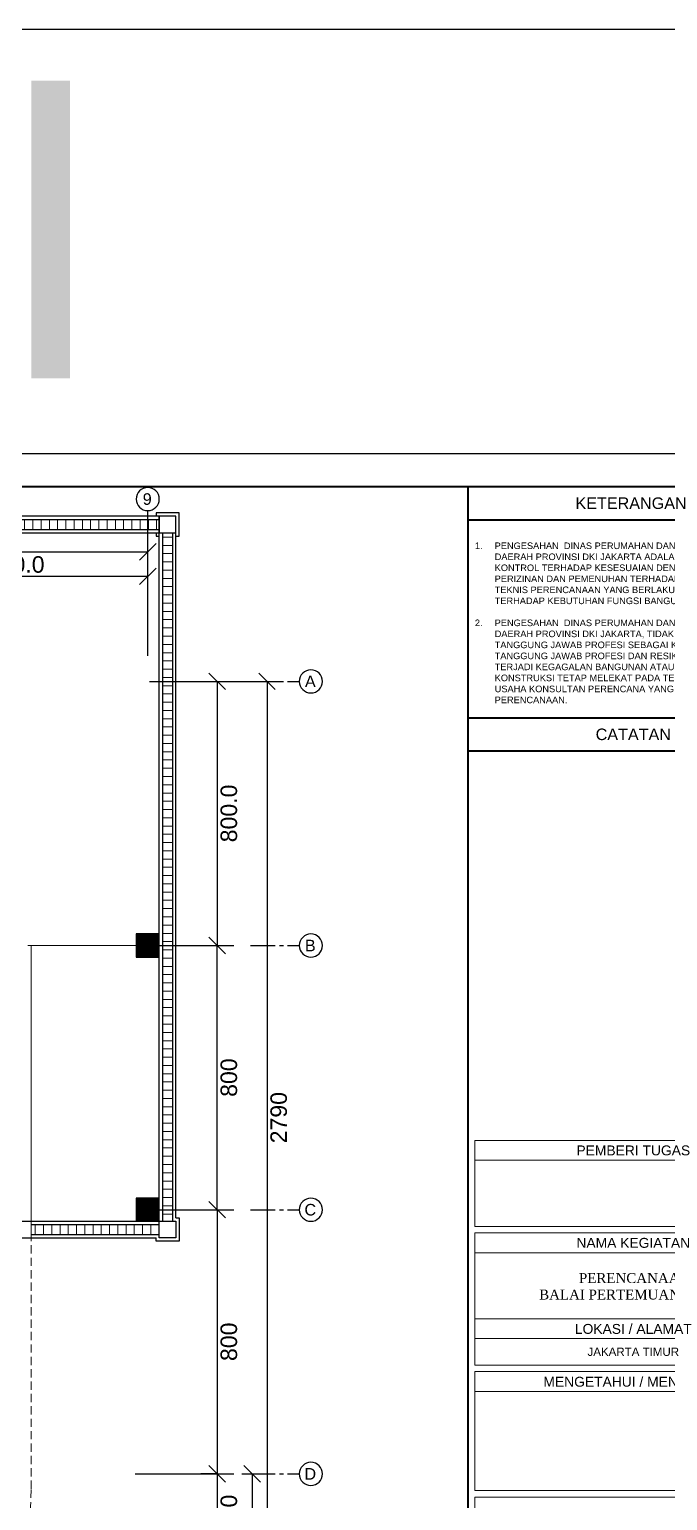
# Model space of a CAD drawing. Header units: inches. Extents: x 249 to 1192, y -18 to 440.
# Drawn here: x 476.92 to 496.26, y 248.78 to 293.34 of the extents above; entities that cross this region are included whole.
import ezdxf
from ezdxf.enums import TextEntityAlignment as Align

# ---------------------------------------------------------------- set-up
doc = ezdxf.new("R2010")
doc.units = ezdxf.units.IN
doc.header["$MEASUREMENT"] = 0
doc.linetypes.add('CENTER2', pattern=[1.125, 0.75, -0.125, 0.125, -0.125])
doc.linetypes.add('DASHED2', pattern=[0.375, 0.25, -0.125])
for name, color, linetype, lineweight in [('ARSIR BETON', 8, 'Continuous', 0), ('DIMENSI', 85, 'Continuous', 20), ('DINDING', 6, 'Continuous', 0), ('DINDING2', 137, 'Continuous', 20), ('GRS KOP', 1, 'Continuous', 40), ('KOP', 7, 'Continuous', 20), ('TEXT (KETERANGAN)', 7, 'Continuous', 25)]:
    doc.layers.add(name, color=color, linetype=linetype, lineweight=lineweight)
for name, color, linetype in [('AS', 15, 'CENTER2'), ('KOLOM', 5, 'Continuous'), ('SALURAN', 117, 'Continuous')]:
    doc.layers.add(name, color=color, linetype=linetype)
doc.styles.add('R', font='romantic.ttf')
doc.styles.add('S', font='SIMPLEX', dxfattribs={"width": 1.1})
doc.styles.get("Standard").update_dxf_attribs({"font": 'arial.ttf'})
doc.dimstyles.new('UK. GDG PERTEMUAN', dxfattribs={"dimtxt": 0.5, "dimasz": 0.5, "dimexe": 0.5, "dimexo": 0.05, "dimgap": 0.1, "dimtad": 2, "dimdec": 0, "dimlfac": 100, "dimzin": 0, "dimdsep": 46, "dimtxsty": 'Standard', "dimblk": 'OBLIQUE', "dimcen": 0.09, "dimclrd": 8, "dimclre": 256, "dimclrt": 256, "dimadec": 0, "dimazin": 0, "dimtfac": 1, "dimtdec": 0, "dimtofl": 0, "dimtmove": 0, "dimatfit": 3, "dimldrblk": 'OBLIQUE', "dimfxl": 0, "dimtolj": 1, "dimtzin": 0, "dimarcsym": 0})

# ---------------------------------------------------------------- blocks, each defined once
blk = doc.blocks.new('K1')
at = {"layer": 'ARSIR BETON'}
h = blk.add_hatch(dxfattribs=at)
h.set_pattern_fill('ANSI37', color=256, scale=0.15, style=0)
h.set_pattern_definition([(45, (258.37489, 277.120751), (-0.01325825, 0.01325825), []), (135, (258.37489, 277.120751), (-0.01325825, -0.01325825), [])])
h.paths.add_polyline_path([(259.125, 277.171), (259.125, 277.871), (258.425, 277.871), (258.425, 277.171)])
at = {"layer": 'KOLOM'}
blk.add_lwpolyline([(258.425, 277.171), (259.125, 277.171), (259.125, 277.871), (258.425, 277.871)], close=True, dxfattribs=at)
for points in [[(258.725, 277.571), (258.825, 277.471)], [(258.725, 277.471), (258.825, 277.571)]]:
    blk.add_lwpolyline(points, dxfattribs=at)
blk = doc.blocks.new('_Oblique')
at = {"color": 0, "linetype": 'ByBlock', "lineweight": -2}
blk.add_line((-0.5, -0.5), (0.5, 0.5), dxfattribs=at)
blk = doc.blocks.new('*D457')
at = {"layer": 'DEFPOINTS', "color": 0}
for p in [(480.507, 276.774), (472.507, 274.32), (480.507, 274.32)]:
    blk.add_point(p, dxfattribs=at)
at = {"layer": 'DIMENSI', "lineweight": -2}
for p, q in [((472.507, 274.37), (472.507, 277.274)), ((480.507, 274.37), (480.507, 277.274))]:
    blk.add_line(p, q, dxfattribs=at)
at = {"layer": 'DIMENSI', "color": 8, "lineweight": -2}
blk.add_line((472.507, 276.774), (480.507, 276.774), dxfattribs=at)
at = {"layer": 'DIMENSI', "color": 8, "lineweight": -2, "xscale": 0.5, "yscale": 0.5, "zscale": 0.5, "rotation": 180}
blk.add_blockref('_Oblique', (472.507, 276.774), dxfattribs=at)
at = {"layer": 'DIMENSI', "color": 8, "lineweight": -2, "xscale": 0.5, "yscale": 0.5, "zscale": 0.5}
blk.add_blockref('_Oblique', (480.507, 276.774), dxfattribs=at)
at = {"layer": 'DIMENSI', "insert": (476.507, 277.129), "char_height": 0.5, "attachment_point": 5}
blk.add_mtext('\\A1;800.0', dxfattribs=at)
blk = doc.blocks.new('NAV')
blk.add_circle((0, -0.4), 0.35)
at = {"style": 'S', "width": 0.75, "flags": 4}
blk.add_attdef('AV', text='', height=0.3, dxfattribs=at).set_placement((0, -0.4), align=Align.MIDDLE)
blk = doc.blocks.new('*D460')
at = {"layer": 'DEFPOINTS', "color": 0}
for p in [(480.507, 277.518), (429.507, 275.87), (480.507, 275.822)]:
    blk.add_point(p, dxfattribs=at)
at = {"layer": 'DIMENSI', "lineweight": -2}
for p, q in [((429.507, 275.92), (429.507, 278.018)), ((480.507, 275.872), (480.507, 278.018))]:
    blk.add_line(p, q, dxfattribs=at)
at = {"layer": 'DIMENSI', "color": 8, "lineweight": -2}
blk.add_line((429.507, 277.518), (480.507, 277.518), dxfattribs=at)
at = {"layer": 'DIMENSI', "color": 8, "lineweight": -2, "xscale": 0.5, "yscale": 0.5, "zscale": 0.5, "rotation": 180}
blk.add_blockref('_Oblique', (429.507, 277.518), dxfattribs=at)
at = {"layer": 'DIMENSI', "color": 8, "lineweight": -2, "xscale": 0.5, "yscale": 0.5, "zscale": 0.5}
blk.add_blockref('_Oblique', (480.507, 277.518), dxfattribs=at)
at = {"layer": 'DIMENSI', "insert": (455.007, 277.873), "char_height": 0.5, "attachment_point": 5}
blk.add_mtext('\\A1;5100.0', dxfattribs=at)
blk = doc.blocks.new('*D461')
at = {"layer": 'DEFPOINTS', "color": 0}
for p in [(480.507, 273.593), (480.507, 265.593), (482.61, 265.593)]:
    blk.add_point(p, dxfattribs=at)
at = {"layer": 'DIMENSI', "lineweight": -2}
for p, q in [((480.557, 273.593), (483.11, 273.593)), ((480.557, 265.593), (483.11, 265.593))]:
    blk.add_line(p, q, dxfattribs=at)
at = {"layer": 'DIMENSI', "color": 8, "lineweight": -2}
blk.add_line((482.61, 273.593), (482.61, 265.593), dxfattribs=at)
at = {"layer": 'DIMENSI', "color": 8, "lineweight": -2, "xscale": 0.5, "yscale": 0.5, "zscale": 0.5}
for p, rotation in [((482.61, 273.593), 90), ((482.61, 265.593), 270)]:
    blk.add_blockref('_Oblique', p, dxfattribs=dict(at, rotation=rotation))
at = {"layer": 'DIMENSI', "insert": (482.966, 269.593), "char_height": 0.5, "attachment_point": 5, "rotation": 90}
blk.add_mtext('\\A1;800.0', dxfattribs=at)
blk = doc.blocks.new('*D462')
at = {"layer": 'DEFPOINTS', "color": 0}
for p in [(480.507, 265.593), (482.611, 265.593), (480.507, 257.593)]:
    blk.add_point(p, dxfattribs=at)
at = {"layer": 'DIMENSI', "lineweight": -2}
for p, q in [((480.557, 265.593), (483.111, 265.593)), ((480.557, 257.593), (483.111, 257.593))]:
    blk.add_line(p, q, dxfattribs=at)
at = {"layer": 'DIMENSI', "color": 8, "lineweight": -2}
blk.add_line((482.611, 257.593), (482.611, 265.593), dxfattribs=at)
at = {"layer": 'DIMENSI', "color": 8, "lineweight": -2, "xscale": 0.5, "yscale": 0.5, "zscale": 0.5}
for p, rotation in [((482.611, 265.593), 90), ((482.611, 257.593), 270)]:
    blk.add_blockref('_Oblique', p, dxfattribs=dict(at, rotation=rotation))
at = {"layer": 'DIMENSI', "insert": (482.966, 261.593), "char_height": 0.5, "attachment_point": 5, "rotation": 90}
blk.add_mtext('\\A1;800', dxfattribs=at)
blk = doc.blocks.new('*D463')
at = {"layer": 'DEFPOINTS', "color": 0}
for p in [(480.507, 257.593), (480.073, 249.593), (482.611, 249.593)]:
    blk.add_point(p, dxfattribs=at)
at = {"layer": 'DIMENSI', "lineweight": -2}
for p, q in [((480.557, 257.593), (483.111, 257.593)), ((480.123, 249.593), (483.111, 249.593))]:
    blk.add_line(p, q, dxfattribs=at)
at = {"layer": 'DIMENSI', "color": 8, "lineweight": -2}
blk.add_line((482.611, 257.593), (482.611, 249.593), dxfattribs=at)
at = {"layer": 'DIMENSI', "color": 8, "lineweight": -2, "xscale": 0.5, "yscale": 0.5, "zscale": 0.5}
for p, rotation in [((482.611, 257.593), 90), ((482.611, 249.593), 270)]:
    blk.add_blockref('_Oblique', p, dxfattribs=dict(at, rotation=rotation))
at = {"layer": 'DIMENSI', "insert": (482.966, 253.593), "char_height": 0.5, "attachment_point": 5, "rotation": 90}
blk.add_mtext('\\A1;800', dxfattribs=at)
blk = doc.blocks.new('*D464')
at = {"layer": 'DEFPOINTS', "color": 0}
for p in [(482.611, 249.593), (480.073, 247.168), (482.611, 247.168)]:
    blk.add_point(p, dxfattribs=at)
at = {"layer": 'DIMENSI', "lineweight": -2}
for p, q in [((482.561, 249.593), (482.111, 249.593)), ((480.123, 247.168), (483.111, 247.168))]:
    blk.add_line(p, q, dxfattribs=at)
at = {"layer": 'DIMENSI', "color": 8, "lineweight": -2}
blk.add_line((482.611, 249.593), (482.611, 247.168), dxfattribs=at)
at = {"layer": 'DIMENSI', "color": 8, "lineweight": -2, "xscale": 0.5, "yscale": 0.5, "zscale": 0.5}
for p, rotation in [((482.611, 249.593), 90), ((482.611, 247.168), 270)]:
    blk.add_blockref('_Oblique', p, dxfattribs=dict(at, rotation=rotation))
at = {"layer": 'DIMENSI', "insert": (482.966, 248.38), "char_height": 0.5, "attachment_point": 5, "rotation": 90}
blk.add_mtext('\\A1;240', dxfattribs=at)
blk = doc.blocks.new('*D465')
at = {"layer": 'DEFPOINTS', "color": 0}
for p in [(481.834, 273.593), (481.834, 247.168), (484.121, 247.168)]:
    blk.add_point(p, dxfattribs=at)
at = {"layer": 'DIMENSI', "lineweight": -2}
for p, q in [((481.884, 273.593), (484.621, 273.593)), ((481.884, 247.168), (484.621, 247.168))]:
    blk.add_line(p, q, dxfattribs=at)
at = {"layer": 'DIMENSI', "color": 8, "lineweight": -2}
blk.add_line((484.121, 273.593), (484.121, 247.168), dxfattribs=at)
at = {"layer": 'DIMENSI', "color": 8, "lineweight": -2, "xscale": 0.5, "yscale": 0.5, "zscale": 0.5}
for p, rotation in [((484.121, 273.593), 90), ((484.121, 247.168), 270)]:
    blk.add_blockref('_Oblique', p, dxfattribs=dict(at, rotation=rotation))
at = {"layer": 'DIMENSI', "insert": (484.476, 260.38), "char_height": 0.5, "attachment_point": 5, "rotation": 90}
blk.add_mtext('\\A1;2790', dxfattribs=at)
blk = doc.blocks.new('*D466')
at = {"layer": 'DEFPOINTS', "color": 0}
for p in [(483.306, 249.592), (483.306, 240.593), (483.671, 240.593)]:
    blk.add_point(p, dxfattribs=at)
at = {"layer": 'DIMENSI', "lineweight": -2}
for p, q in [((483.356, 249.592), (484.171, 249.592)), ((483.356, 240.593), (484.171, 240.593))]:
    blk.add_line(p, q, dxfattribs=at)
at = {"layer": 'DIMENSI', "color": 8, "lineweight": -2}
blk.add_line((483.671, 249.592), (483.671, 240.593), dxfattribs=at)
at = {"layer": 'DIMENSI', "color": 8, "lineweight": -2, "xscale": 0.5, "yscale": 0.5, "zscale": 0.5}
for p, rotation in [((483.671, 249.592), 90), ((483.671, 240.593), 270)]:
    blk.add_blockref('_Oblique', p, dxfattribs=dict(at, rotation=rotation))
at = {"layer": 'DIMENSI', "insert": (484.026, 245.093), "char_height": 0.5, "attachment_point": 5, "rotation": 90}
blk.add_mtext('\\A1;900', dxfattribs=at)
blk = doc.blocks.new('KOP-ARS')
at = {"layer": 'GRS KOP'}
for p, q in [((83, 54), (1, 54)), ((73, 1), (73, 54)), ((73, 53), (83, 53)), ((73, 47), (83, 47)), ((73, 46), (83, 46))]:
    blk.add_line(p, q, dxfattribs=at)
at = {"layer": 'KOP'}
for p, q in [((73.2, 31.6), (73.2, 34.2)), ((82.8, 34.2), (73.2, 34.2)), ((82.8, 33.6), (73.2, 33.6)), ((82.8, 31.6), (73.2, 31.6)), ((73.2, 27.4), (73.2, 31.4)), ((82.8, 31.4), (73.2, 31.4)), ((82.8, 30.8), (73.2, 30.8)), ((82.8, 28.8), (73.2, 28.8)), ((82.8, 28.2), (73.2, 28.2)), ((82.8, 27.4), (73.2, 27.4)), ((73.2, 23.6), (73.2, 27.2)), ((82.8, 27.2), (73.2, 27.2)), ((82.8, 26.6), (73.2, 26.6)), ((82.8, 23.6), (73.2, 23.6)), ((73.2, 19.8), (73.2, 23.4)), ((82.8, 23.4), (73.2, 23.4))]:
    blk.add_line(p, q, dxfattribs=at)
blk.add_lwpolyline([(0, 0), (84, 0), (84, 55), (0, 55)], close=True, dxfattribs=at)
for s, height, p in [('KETERANGAN ', 0.35, (78, 53.5)), ('CATATAN', 0.35, (78, 46.5)), ('PEMBERI TUGAS', 0.3, (78, 33.9)), ('NAMA KEGIATAN', 0.3, (78, 31.1)), ('LOKASI / ALAMAT', 0.3, (78, 28.5)), ('JAKARTA TIMUR', 0.25, (78, 27.8)), ('MENGETAHUI / MENCATAT', 0.3, (78, 26.9))]:
    blk.add_text(s, height=height, dxfattribs=at).set_placement(p, align=Align.MIDDLE)
at = {"layer": 'KOP', "insert": (73.2, 49.875), "char_height": 0.2, "width": 9.6, "attachment_point": 4}
blk.add_mtext('\\pi-0.6,l0.6,t0.6;1.^IPENGESAHAN  DINAS PERUMAHAN DAN GEDUNG PEMERINTAH DAERAH PROVINSI DKI JAKARTA ADALAH HANYA SEBATAS KONTROL TERHADAP KESESUAIAN DENGAN REGULASI PERIZINAN DAN PEMENUHAN TERHADAP STANDAR DAN KAIDAH TEKNIS PERENCANAAN YANG BERLAKU, SERTA PEMENUHAN TERHADAP KEBUTUHAN FUNGSI BANGUNAN.\\P\\P2.^IPENGESAHAN  DINAS PERUMAHAN DAN GEDUNG PEMERINTAH DAERAH PROVINSI DKI JAKARTA, TIDAK MEMINDAHKAN TANGGUNG JAWAB PROFESI SEBAGAI KONSULTAN PERENCANA. TANGGUNG JAWAB PROFESI DAN RESIKO SANKSI APABILA TERJADI KEGAGALAN BANGUNAN ATAU KEGAGALAN PEKERJAAN KONSTRUKSI TETAP MELEKAT PADA TENAGA AHLI DAN BADAN USAHA KONSULTAN PERENCANA YANG MEMBUAT PRODUK PERENCANAAN.', dxfattribs=at)
at = {"layer": 'KOP', "insert": (73.529, 30.184), "char_height": 0.3, "attachment_point": 1, "style": 'R'}
blk.add_mtext_dynamic_manual_height_columns('\\pi2.8239;PERENCANAAN\\P\\pi1.6183;BALAI PERTEMUAN UMUM', width=8.94019, gutter_width=1.75, heights=[0], dxfattribs=at)
at = {"layer": 'KOP'}
for tag, height, p in [('SUKMA', 0.2, (78, 9.9)), ('1:100', 0.25, (81.3, 5.5)), ('1:100', 0.25, (81.3, 4.9)), ('1:100', 0.25, (81.3, 4.3)), ('AR-01', 0.35, (78.15, 2.7)), ('10', 0.35, (81.3, 2.7)), ('2012', 0.35, (81.3, 1.7))]:
    blk.add_attdef(tag, text='', height=height, dxfattribs=at).set_placement(p, align=Align.MIDDLE)
for p in [(73.7, 5.325), (73.7, 4.725), (73.7, 4.125)]:
    blk.add_attdef('-', p, '', height=0.35, dxfattribs=at)

msp = doc.modelspace()

# ---------------------------------------------------------------- hatches: boundary and pattern name
at = {"layer": 'DINDING2'}
h = msp.add_hatch(dxfattribs=at)
h.set_pattern_fill('_USER', color=23, scale=0.25, angle=90, style=0, pattern_type=0)
h.set_pattern_definition([(90, (444.02546, 278.19204), (-0.25, 2e-17), [])])
h.paths.add_polyline_path([(427.5577, 278.492), (427.5577, 278.192), (480.8572, 278.192), (480.8572, 278.492)])
h = msp.add_hatch(dxfattribs=at)
h.set_pattern_fill('_USER', color=23, scale=0.25, angle=90, style=0, pattern_type=0)
h.set_pattern_definition([(4e-15, (480.9582, 259.21135), (2e-17, -0.25), [])])
h.paths.add_polyline_path([(480.9577, 257.2431), (481.2582, 257.2431), (481.2582, 278.0915), (480.9572, 278.0915)])
h = msp.add_hatch(dxfattribs=at)
h.set_pattern_fill('_USER', color=23, scale=0.25, angle=90, style=0, pattern_type=0)
h.set_pattern_definition([(90, (453.84995, 256.84255), (-0.25, 2e-17), [])])
h.paths.add_polyline_path([(476.9715, 257.1426), (476.9715, 256.8426), (480.8572, 256.8426), (480.8572, 257.1426)])
h.paths.add_polyline_path([(473.2714, 256.8426), (473.2714, 257.1426), (471.8317, 257.1426), (471.8317, 256.8426)])

# ---------------------------------------------------------------- linework, layer by layer
msp.add_lwpolyline([(417.2179, 280.4885), (501.2179, 280.4885), (501.2179, 293.3359), (417.2179, 293.3359)], close=True)
at = {"layer": 'AS'}
for points in [[(480.5074, 276.8827), (480.5074, 278.7635)], [(483.6209, 273.5926), (485.0982, 273.5926)], [(483.6209, 265.5926), (485.0982, 265.5926)], [(483.6209, 257.5926), (485.0982, 257.5926)], [(483.6209, 249.5926), (485.0982, 249.5926)]]:
    msp.add_lwpolyline(points, dxfattribs=at)
at = {"layer": 'DINDING'}
for points in [[(480.1572, 265.5926), (476.8714, 265.5926)], [(476.9715, 257.2431), (476.9714, 265.5926)], [(481.2572, 256.7431), (481.2572, 256.7426)]]:
    msp.add_lwpolyline(points, dxfattribs=at)
at = {"layer": 'DINDING', "linetype": 'DASHED2'}
msp.add_lwpolyline([(469.0001, 240.9422, 0.4060688), (476.9715, 249.1391), (476.9715, 257.1676)], format="xyb", dxfattribs=at)
at = {"layer": 'DINDING'}
msp.add_lwpolyline([(476.9715, 256.7426), (473.2714, 256.7426), (473.2714, 257.2431), (476.9715, 257.2431)], close=True, dxfattribs=at)
at = {"layer": 'SALURAN'}
for points in [[(427.5072, 278.092), (480.8572, 278.0915), (480.8572, 278.5915), (427.5072, 278.592)], [(427.5577, 278.492), (480.8572, 278.492)], [(481.3572, 277.9915), (481.4572, 277.9915), (481.4572, 278.6915), (480.7572, 278.6915), (480.7572, 278.5915)], [(480.8572, 256.7431), (480.8572, 278.592)], [(481.3572, 257.3431), (481.3572, 278.592)], [(427.5577, 278.192), (480.8572, 278.192)], [(480.7572, 278.0915), (480.7572, 277.9915), (480.8572, 277.9915)], [(480.9572, 278.0915), (480.9572, 257.2431)], [(481.2572, 278.0915), (481.2572, 257.2431)], [(474.9317, 257.2431), (481.3572, 257.2431)], [(476.9715, 257.1426), (480.8572, 257.1426)], [(481.3572, 257.3431), (481.4572, 257.3431), (481.4572, 256.6431), (480.7572, 256.6431), (480.7572, 256.7431)], [(471.9317, 256.7426), (480.7572, 256.7426)], [(476.9715, 256.8426), (480.8572, 256.8426)]]:
    msp.add_lwpolyline(points, dxfattribs=at)
for points in [[(480.8572, 278.0915), (481.3572, 278.0915), (481.3572, 278.5915), (480.8572, 278.5915)], [(480.8572, 257.2431), (481.3572, 257.2431), (481.3572, 256.7431), (480.8572, 256.7431)]]:
    msp.add_lwpolyline(points, close=True, dxfattribs=at)

# ---------------------------------------------------------------- block references
at = {"layer": 'KOLOM'}
for p in [(221.7323, -11.9282), (221.7323, -19.9282)]:
    msp.add_blockref('K1', p, dxfattribs=at)
at = {"layer": 'KOP'}
msp.add_blockref('KOP-ARS', (417.2179, 225.4885), dxfattribs=at)
at = {"layer": 'TEXT (KETERANGAN)'}
ref = msp.add_blockref('NAV', (480.5074, 279.5135), dxfattribs=dict(at, xscale=-1))
ref.add_attrib('AV', '9', dxfattribs={"layer": '0', "height": 0.35, "flags": 4}).set_placement((480.4909, 279.1135), align=Align.MIDDLE)
ref = msp.add_blockref('NAV', (485.4492, 273.9926), dxfattribs=dict(at, xscale=-1))
ref.add_attrib('AV', 'A', dxfattribs={"layer": '0', "height": 0.35, "flags": 4}).set_placement((485.4326, 273.5926), align=Align.MIDDLE)
ref = msp.add_blockref('NAV', (485.4482, 265.9926), dxfattribs=dict(at, xscale=-1))
ref.add_attrib('AV', 'B', dxfattribs={"layer": '0', "height": 0.35, "flags": 4}).set_placement((485.4316, 265.5926), align=Align.MIDDLE)
ref = msp.add_blockref('NAV', (485.4482, 257.9926), dxfattribs=dict(at, xscale=-1))
ref.add_attrib('AV', 'C', dxfattribs={"layer": '0', "height": 0.35, "flags": 4}).set_placement((485.4316, 257.5926), align=Align.MIDDLE)
ref = msp.add_blockref('NAV', (485.4482, 249.9926), dxfattribs=dict(at, xscale=-1))
ref.add_attrib('AV', 'D', dxfattribs={"layer": '0', "height": 0.35, "flags": 4}).set_placement((485.4316, 249.5926), align=Align.MIDDLE)

# ---------------------------------------------------------------- texts
at = {"layer": 'DEFPOINTS', "insert": (456.2716, 291.7799), "char_height": 9.006281, "attachment_point": 1}
msp.add_mtext('\\pi-20.998;LANTAI', dxfattribs=at)

# ---------------------------------------------------------------- dimensions: what is measured, and where the dimension line sits
at = {"layer": 'DIMENSI'}
dim = msp.add_linear_dim(base=(480.5074, 277.5177), p1=(429.5074, 275.8695), p2=(480.5074, 275.8217), dimstyle='UK. GDG PERTEMUAN', override={"dimdec": 1}, dxfattribs=at)
dim.commit()
dim.dimension.update_dxf_attribs({"geometry": '*D460', "text_midpoint": (455.0074, 277.873)})
dim = msp.add_aligned_dim(p1=(472.5074, 274.3195), p2=(480.5074, 274.3195), distance=2.4544, dimstyle='UK. GDG PERTEMUAN', override={"dimdec": 1}, dxfattribs=at)
dim.commit()
dim.dimension.update_dxf_attribs({"geometry": '*D457', "text_midpoint": (476.5074, 277.1292)})
dim = msp.add_linear_dim(base=(482.6104, 265.5926), p1=(480.5067, 273.5926), p2=(480.5072, 265.5926), angle=90, dimstyle='UK. GDG PERTEMUAN', override={"dimdec": 1}, dxfattribs=at)
dim.commit()
dim.dimension.update_dxf_attribs({"geometry": '*D461', "text_midpoint": (482.9657, 269.5926)})
for base, p1, p2, text, picture, middle in [((484.1209, 247.1676), (481.8339, 273.5926), (481.8339, 247.1676), '2790', '*D465', (484.4761, 260.3801)), ((482.6106, 247.1676), (482.6106, 249.5926), (480.0729, 247.1676), '240', '*D464', (482.9658, 248.3801))]:
    dim = msp.add_linear_dim(base=base, p1=p1, p2=p2, angle=90, text=text, dimstyle='UK. GDG PERTEMUAN', dxfattribs=at)
    dim.commit()
    dim.dimension.update_dxf_attribs({"geometry": picture, "text_midpoint": middle})
for base, p1, p2, picture, middle in [((482.6106, 265.5926), (480.5072, 257.5926), (480.5072, 265.5926), '*D462', (482.9658, 261.5926)), ((482.6106, 249.5926), (480.5072, 257.5926), (480.0729, 249.5926), '*D463', (482.9658, 253.5926)), ((483.6709, 240.5931), (483.3058, 249.592), (483.3058, 240.5931), '*D466', (484.0261, 245.0926))]:
    dim = msp.add_linear_dim(base=base, p1=p1, p2=p2, angle=90, dimstyle='UK. GDG PERTEMUAN', dxfattribs=at)
    dim.commit()
    dim.dimension.update_dxf_attribs({"geometry": picture, "text_midpoint": middle})

doc.saveas('drawing.dxf')
